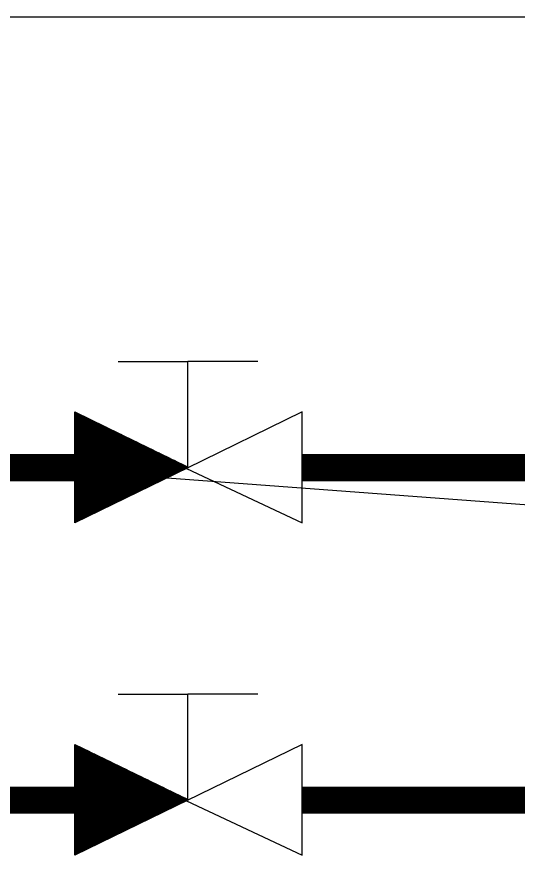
# Model space of a CAD drawing. Extents: x -22909.9 to -22897.8, y -4.7 to 4.1.
# Drawn here: x -22907.429 to -22907.1536, y -0.246 to 0.2145 of the extents above; entities that cross this region are included whole.
import ezdxf

# ---------------------------------------------------------------- set-up
doc = ezdxf.new("R2010")
doc.units = 0
doc.header["$MEASUREMENT"] = 0
doc.layers.get('0').update_dxf_attribs({"linetype": 'CONTINUOUS'})
for name, color, linetype in [('CALOR', 1, 'CONTINUOUS'), ('DESCARGA', 5, 'CONTINUOUS'), ('DIB-018', 6, 'CONTINUOUS'), ('DIB-065', 4, 'CONTINUOUS')]:
    doc.layers.add(name, color=color, linetype=linetype)

# ---------------------------------------------------------------- blocks, each defined once
blk = doc.blocks.new('*X16')
at = {"color": 0}
for p, q in [((7.39084, 3.56751), (7.42901, 3.60569)), ((7.39096, 3.56745), (7.42936, 3.60585)), ((7.39108, 3.5674), (7.4297, 3.60602)), ((7.3912, 3.56734), (7.43005, 3.60619)), ((7.39131, 3.56728), (7.43039, 3.60636)), ((7.39143, 3.56722), (7.43074, 3.60653)), ((7.39155, 3.56716), (7.43108, 3.60669)), ((7.39167, 3.56711), (7.43143, 3.60686)), ((7.39179, 3.56705), (7.43177, 3.60703)), ((7.39191, 3.56699), (7.43211, 3.6072)), ((7.39203, 3.56693), (7.43246, 3.60737)), ((7.39227, 3.56682), (7.43315, 3.6077)), ((7.3925, 3.5667), (7.43317, 3.60737)), ((7.39262, 3.56664), (7.43317, 3.60719)), ((7.39274, 3.56659), (7.43317, 3.60701)), ((7.39286, 3.56653), (7.43317, 3.60684)), ((7.39298, 3.56647), (7.43317, 3.60666)), ((7.3931, 3.56641), (7.43317, 3.60648)), ((7.39322, 3.56635), (7.43317, 3.60631)), ((7.39333, 3.5663), (7.43317, 3.60613)), ((7.39345, 3.56624), (7.43317, 3.60595)), ((7.39357, 3.56618), (7.43317, 3.60578)), ((7.39369, 3.56612), (7.43317, 3.6056)), ((7.38751, 3.56913), (7.41936, 3.60099)), ((7.38763, 3.56908), (7.41971, 3.60116)), ((7.38775, 3.56902), (7.42005, 3.60132)), ((7.38787, 3.56896), (7.4204, 3.60149)), ((7.38799, 3.5689), (7.42074, 3.60166)), ((7.3881, 3.56884), (7.42109, 3.60183)), ((7.38822, 3.56879), (7.42143, 3.60199)), ((7.38834, 3.56873), (7.42178, 3.60216)), ((7.38846, 3.56867), (7.42212, 3.60233)), ((7.38858, 3.56861), (7.42247, 3.6025)), ((7.3887, 3.56855), (7.42281, 3.60267)), ((7.38882, 3.5685), (7.42315, 3.60283)), ((7.38894, 3.56844), (7.4235, 3.603)), ((7.38906, 3.56838), (7.42384, 3.60317)), ((7.38917, 3.56832), (7.42419, 3.60334)), ((7.38929, 3.56826), (7.42453, 3.6035)), ((7.38941, 3.56821), (7.42488, 3.60367)), ((7.38953, 3.56815), (7.42522, 3.60384)), ((7.38965, 3.56809), (7.42557, 3.60401)), ((7.38977, 3.56803), (7.42591, 3.60418)), ((7.38989, 3.56798), (7.42626, 3.60434)), ((7.39001, 3.56792), (7.4266, 3.60451)), ((7.39013, 3.56786), (7.42695, 3.60468)), ((7.39024, 3.5678), (7.42729, 3.60485)), ((7.39036, 3.56774), (7.42763, 3.60502)), ((7.39048, 3.56769), (7.42798, 3.60518)), ((7.3906, 3.56763), (7.42832, 3.60535)), ((7.39072, 3.56757), (7.42867, 3.60552)), ((7.39381, 3.56606), (7.43317, 3.60542)), ((7.39393, 3.56601), (7.43317, 3.60525)), ((7.39405, 3.56595), (7.43317, 3.60507)), ((7.39417, 3.56589), (7.43317, 3.60489)), ((7.39429, 3.56583), (7.43317, 3.60472)), ((7.3944, 3.56578), (7.43317, 3.60454)), ((7.39452, 3.56572), (7.43317, 3.60436)), ((7.39464, 3.56566), (7.43317, 3.60419)), ((7.39476, 3.5656), (7.43317, 3.60401)), ((7.39488, 3.56554), (7.43317, 3.60383)), ((7.395, 3.56549), (7.43317, 3.60365)), ((7.39512, 3.56543), (7.43317, 3.60348)), ((7.39524, 3.56537), (7.43317, 3.6033)), ((7.39536, 3.56531), (7.43317, 3.60312)), ((7.39547, 3.56525), (7.43317, 3.60295)), ((7.39559, 3.5652), (7.43317, 3.60277)), ((7.39571, 3.56514), (7.43317, 3.60259)), ((7.39583, 3.56508), (7.43317, 3.60242)), ((7.39595, 3.56502), (7.43317, 3.60224)), ((7.39607, 3.56496), (7.43317, 3.60206)), ((7.39619, 3.56491), (7.43317, 3.60189)), ((7.39631, 3.56485), (7.43317, 3.60171)), ((7.39643, 3.56479), (7.43317, 3.60153)), ((7.39654, 3.56473), (7.43317, 3.60136)), ((7.39666, 3.56468), (7.43317, 3.60118)), ((7.39678, 3.56462), (7.43317, 3.601)), ((7.3843, 3.5707), (7.41006, 3.59646)), ((7.38442, 3.57064), (7.4104, 3.59662)), ((7.38454, 3.57058), (7.41075, 3.59679)), ((7.38466, 3.57052), (7.41109, 3.59696)), ((7.38478, 3.57046), (7.41144, 3.59713)), ((7.38489, 3.57041), (7.41178, 3.59729)), ((7.38501, 3.57035), (7.41213, 3.59746)), ((7.38513, 3.57029), (7.41247, 3.59763)), ((7.38525, 3.57023), (7.41282, 3.5978)), ((7.38537, 3.57018), (7.41316, 3.59797)), ((7.38549, 3.57012), (7.41351, 3.59813)), ((7.38561, 3.57006), (7.41385, 3.5983)), ((7.38573, 3.57), (7.41419, 3.59847)), ((7.38585, 3.56994), (7.41454, 3.59864)), ((7.38596, 3.56989), (7.41488, 3.59881)), ((7.38608, 3.56983), (7.41523, 3.59897)), ((7.3862, 3.56977), (7.41557, 3.59914)), ((7.38632, 3.56971), (7.41592, 3.59931)), ((7.38644, 3.56965), (7.41626, 3.59948)), ((7.38656, 3.5696), (7.41661, 3.59964)), ((7.38668, 3.56954), (7.41695, 3.59981)), ((7.3868, 3.56948), (7.4173, 3.59998)), ((7.38692, 3.56942), (7.41764, 3.60015)), ((7.38703, 3.56936), (7.41799, 3.60032)), ((7.38715, 3.56931), (7.41833, 3.60048)), ((7.38727, 3.56925), (7.41867, 3.60065)), ((7.38739, 3.56919), (7.41902, 3.60082)), ((7.3969, 3.56456), (7.43317, 3.60083)), ((7.39702, 3.5645), (7.43317, 3.60065)), ((7.39714, 3.56444), (7.43317, 3.60047)), ((7.39726, 3.56439), (7.43317, 3.6003)), ((7.39738, 3.56433), (7.43317, 3.60012)), ((7.3975, 3.56427), (7.43317, 3.59994)), ((7.39761, 3.56421), (7.43317, 3.59977)), ((7.39773, 3.56415), (7.43317, 3.59959)), ((7.39785, 3.5641), (7.43317, 3.59941)), ((7.39797, 3.56404), (7.43317, 3.59924)), ((7.39809, 3.56398), (7.43317, 3.59906)), ((7.39821, 3.56392), (7.43317, 3.59888)), ((7.39833, 3.56386), (7.43317, 3.5987)), ((7.39845, 3.56381), (7.43317, 3.59853)), ((7.39857, 3.56375), (7.43317, 3.59835)), ((7.39868, 3.56369), (7.43317, 3.59817)), ((7.3988, 3.56363), (7.43317, 3.598)), ((7.39892, 3.56358), (7.43317, 3.59782)), ((7.39904, 3.56352), (7.43317, 3.59764)), ((7.39916, 3.56346), (7.43317, 3.59747)), ((7.39928, 3.5634), (7.43317, 3.59729)), ((7.3994, 3.56334), (7.43317, 3.59711)), ((7.39952, 3.56329), (7.43317, 3.59694)), ((7.39964, 3.56323), (7.43317, 3.59676)), ((7.39975, 3.56317), (7.43317, 3.59658)), ((7.39987, 3.56311), (7.43317, 3.59641)), ((7.38097, 3.57232), (7.40041, 3.59176)), ((7.38109, 3.57226), (7.40075, 3.59192)), ((7.38121, 3.5722), (7.4011, 3.59209)), ((7.38133, 3.57214), (7.40144, 3.59226)), ((7.38145, 3.57209), (7.40179, 3.59243)), ((7.38157, 3.57203), (7.40213, 3.5926)), ((7.38168, 3.57197), (7.40248, 3.59276)), ((7.3818, 3.57191), (7.40282, 3.59293)), ((7.38192, 3.57185), (7.40317, 3.5931)), ((7.38204, 3.5718), (7.40351, 3.59327)), ((7.38216, 3.57174), (7.40386, 3.59343)), ((7.38228, 3.57168), (7.4042, 3.5936)), ((7.3824, 3.57162), (7.40455, 3.59377)), ((7.38252, 3.57156), (7.40489, 3.59394)), ((7.38264, 3.57151), (7.40523, 3.59411)), ((7.38275, 3.57145), (7.40558, 3.59427)), ((7.38287, 3.57139), (7.40592, 3.59444)), ((7.38299, 3.57133), (7.40627, 3.59461)), ((7.38311, 3.57128), (7.40661, 3.59478)), ((7.38323, 3.57122), (7.40696, 3.59495)), ((7.38335, 3.57116), (7.4073, 3.59511)), ((7.38347, 3.5711), (7.40765, 3.59528)), ((7.38359, 3.57104), (7.40799, 3.59545)), ((7.38371, 3.57099), (7.40834, 3.59562)), ((7.38382, 3.57093), (7.40868, 3.59578)), ((7.38394, 3.57087), (7.40903, 3.59595)), ((7.38406, 3.57081), (7.40937, 3.59612)), ((7.38418, 3.57075), (7.40971, 3.59629)), ((7.39999, 3.56305), (7.43317, 3.59623)), ((7.40011, 3.563), (7.43317, 3.59605)), ((7.40023, 3.56294), (7.43317, 3.59588)), ((7.40035, 3.56288), (7.43317, 3.5957)), ((7.40047, 3.56282), (7.43317, 3.59552)), ((7.40059, 3.56276), (7.43317, 3.59535)), ((7.40071, 3.56271), (7.43317, 3.59517)), ((7.40082, 3.56265), (7.43317, 3.59499)), ((7.40094, 3.56259), (7.43317, 3.59482)), ((7.40106, 3.56253), (7.43317, 3.59464)), ((7.40118, 3.56248), (7.43317, 3.59446)), ((7.4013, 3.56242), (7.43317, 3.59429)), ((7.40142, 3.56236), (7.43317, 3.59411)), ((7.40154, 3.5623), (7.43317, 3.59393)), ((7.40166, 3.56224), (7.43317, 3.59376)), ((7.40178, 3.56219), (7.43317, 3.59358)), ((7.40189, 3.56213), (7.43317, 3.5934)), ((7.40201, 3.56207), (7.43317, 3.59322)), ((7.40213, 3.56201), (7.43317, 3.59305)), ((7.40225, 3.56195), (7.43317, 3.59287)), ((7.40237, 3.5619), (7.43317, 3.59269)), ((7.40249, 3.56184), (7.43317, 3.59252)), ((7.40261, 3.56178), (7.43317, 3.59234)), ((7.40273, 3.56172), (7.43317, 3.59216)), ((7.40285, 3.56166), (7.43317, 3.59199)), ((7.40296, 3.56161), (7.43317, 3.59181)), ((7.37776, 3.57388), (7.39111, 3.58722)), ((7.37788, 3.57382), (7.39145, 3.58739)), ((7.378, 3.57377), (7.39179, 3.58756)), ((7.37812, 3.57371), (7.39214, 3.58773)), ((7.37824, 3.57365), (7.39248, 3.5879)), ((7.37836, 3.57359), (7.39283, 3.58806)), ((7.37848, 3.57353), (7.39317, 3.58823)), ((7.37859, 3.57348), (7.39352, 3.5884)), ((7.37871, 3.57342), (7.39386, 3.58857)), ((7.37883, 3.57336), (7.39421, 3.58874)), ((7.37895, 3.5733), (7.39455, 3.5889)), ((7.37907, 3.57324), (7.3949, 3.58907)), ((7.37919, 3.57319), (7.39524, 3.58924)), ((7.37931, 3.57313), (7.39559, 3.58941)), ((7.37943, 3.57307), (7.39593, 3.58957)), ((7.37954, 3.57301), (7.39627, 3.58974)), ((7.37966, 3.57295), (7.39662, 3.58991)), ((7.37978, 3.5729), (7.39696, 3.59008)), ((7.3799, 3.57284), (7.39731, 3.59025)), ((7.38002, 3.57278), (7.39765, 3.59041)), ((7.38014, 3.57272), (7.398, 3.59058)), ((7.38026, 3.57266), (7.39834, 3.59075)), ((7.38038, 3.57261), (7.39869, 3.59092)), ((7.3805, 3.57255), (7.39903, 3.59109)), ((7.38061, 3.57249), (7.39938, 3.59125)), ((7.38073, 3.57243), (7.39972, 3.59142)), ((7.38085, 3.57238), (7.40007, 3.59159)), ((7.40308, 3.56155), (7.43317, 3.59163)), ((7.4032, 3.56149), (7.43317, 3.59146)), ((7.40332, 3.56143), (7.43317, 3.59128)), ((7.40344, 3.56137), (7.43317, 3.5911)), ((7.40356, 3.56132), (7.43317, 3.59093)), ((7.40368, 3.56126), (7.43317, 3.59075)), ((7.4038, 3.5612), (7.43317, 3.59057)), ((7.40392, 3.56114), (7.43317, 3.5904)), ((7.40403, 3.56109), (7.43317, 3.59022)), ((7.40415, 3.56103), (7.43317, 3.59004)), ((7.40427, 3.56097), (7.43317, 3.58987)), ((7.40439, 3.56091), (7.43317, 3.58969)), ((7.40451, 3.56085), (7.43317, 3.58951)), ((7.40463, 3.5608), (7.43317, 3.58934)), ((7.40475, 3.56074), (7.43317, 3.58916)), ((7.40487, 3.56068), (7.43317, 3.58898)), ((7.40499, 3.56062), (7.43317, 3.58881)), ((7.4051, 3.56056), (7.43317, 3.58863)), ((7.40522, 3.56051), (7.43317, 3.58845)), ((7.40534, 3.56045), (7.43317, 3.58828)), ((7.40546, 3.56039), (7.43317, 3.5881)), ((7.40558, 3.56033), (7.43317, 3.58792)), ((7.4057, 3.56027), (7.43317, 3.58774)), ((7.40582, 3.56022), (7.43317, 3.58757)), ((7.40594, 3.56016), (7.43317, 3.58739)), ((7.40606, 3.5601), (7.43317, 3.58721)), ((7.37443, 3.5755), (7.38146, 3.58253)), ((7.37455, 3.57544), (7.3818, 3.58269)), ((7.37467, 3.57539), (7.38215, 3.58286)), ((7.37479, 3.57533), (7.38249, 3.58303)), ((7.37491, 3.57527), (7.38284, 3.5832)), ((7.37503, 3.57521), (7.38318, 3.58336)), ((7.37515, 3.57515), (7.38352, 3.58353)), ((7.37527, 3.5751), (7.38387, 3.5837)), ((7.37538, 3.57504), (7.38421, 3.58387)), ((7.3755, 3.57498), (7.38456, 3.58404)), ((7.37562, 3.57492), (7.3849, 3.5842)), ((7.37574, 3.57487), (7.38525, 3.58437)), ((7.37586, 3.57481), (7.38559, 3.58454)), ((7.37598, 3.57475), (7.38594, 3.58471)), ((7.3761, 3.57469), (7.38628, 3.58488)), ((7.37622, 3.57463), (7.38663, 3.58504)), ((7.37634, 3.57458), (7.38697, 3.58521)), ((7.37645, 3.57452), (7.38731, 3.58538)), ((7.37657, 3.57446), (7.38766, 3.58555)), ((7.37669, 3.5744), (7.388, 3.58571)), ((7.37681, 3.57434), (7.38835, 3.58588)), ((7.37693, 3.57429), (7.38869, 3.58605)), ((7.37705, 3.57423), (7.38904, 3.58622)), ((7.37717, 3.57417), (7.38938, 3.58639)), ((7.37729, 3.57411), (7.38973, 3.58655)), ((7.37741, 3.57405), (7.39007, 3.58672)), ((7.37752, 3.574), (7.39042, 3.58689)), ((7.37764, 3.57394), (7.39076, 3.58706)), ((7.40617, 3.56004), (7.43317, 3.58704)), ((7.40629, 3.55999), (7.43317, 3.58686)), ((7.40641, 3.55993), (7.43317, 3.58668)), ((7.40653, 3.55987), (7.43317, 3.58651)), ((7.40665, 3.55981), (7.43317, 3.58633)), ((7.40677, 3.55975), (7.43317, 3.58615)), ((7.40689, 3.5597), (7.43317, 3.58598)), ((7.40701, 3.55964), (7.43317, 3.5858)), ((7.40712, 3.55958), (7.43317, 3.58562)), ((7.40724, 3.55952), (7.43317, 3.58545)), ((7.40736, 3.55946), (7.43317, 3.58527)), ((7.40748, 3.55941), (7.43317, 3.58509)), ((7.4076, 3.55935), (7.43317, 3.58492)), ((7.40772, 3.55929), (7.43317, 3.58474)), ((7.40784, 3.55923), (7.43317, 3.58456)), ((7.40796, 3.55917), (7.43317, 3.58439)), ((7.40808, 3.55912), (7.43317, 3.58421)), ((7.40819, 3.55906), (7.43317, 3.58403)), ((7.40831, 3.559), (7.43317, 3.58386)), ((7.40843, 3.55894), (7.43317, 3.58368)), ((7.40855, 3.55889), (7.43317, 3.5835)), ((7.40867, 3.55883), (7.43317, 3.58333)), ((7.40879, 3.55877), (7.43317, 3.58315)), ((7.40891, 3.55871), (7.43317, 3.58297)), ((7.40903, 3.55865), (7.43317, 3.5828)), ((7.40915, 3.5586), (7.43317, 3.58262)), ((7.37122, 3.57707), (7.37215, 3.57799)), ((7.37134, 3.57701), (7.3725, 3.57816)), ((7.37146, 3.57695), (7.37284, 3.57833)), ((7.37158, 3.57689), (7.37319, 3.5785)), ((7.3717, 3.57683), (7.37353, 3.57867)), ((7.37182, 3.57678), (7.37388, 3.57883)), ((7.37194, 3.57672), (7.37422, 3.579)), ((7.37206, 3.57666), (7.37456, 3.57917)), ((7.37217, 3.5766), (7.37491, 3.57934)), ((7.37229, 3.57654), (7.37525, 3.5795)), ((7.37241, 3.57649), (7.3756, 3.57967)), ((7.37253, 3.57643), (7.37594, 3.57984)), ((7.37265, 3.57637), (7.37629, 3.58001)), ((7.37277, 3.57631), (7.37663, 3.58018)), ((7.37289, 3.57625), (7.37698, 3.58034)), ((7.37301, 3.5762), (7.37732, 3.58051)), ((7.37313, 3.57614), (7.37767, 3.58068)), ((7.37324, 3.57608), (7.37801, 3.58085)), ((7.37336, 3.57602), (7.37836, 3.58101)), ((7.37348, 3.57597), (7.3787, 3.58118)), ((7.3736, 3.57591), (7.37904, 3.58135)), ((7.37372, 3.57585), (7.37939, 3.58152)), ((7.37384, 3.57579), (7.37973, 3.58169)), ((7.37396, 3.57573), (7.38008, 3.58185)), ((7.37408, 3.57568), (7.38042, 3.58202)), ((7.3742, 3.57562), (7.38077, 3.58219)), ((7.37431, 3.57556), (7.38111, 3.58236)), ((7.40926, 3.55854), (7.43317, 3.58244)), ((7.40938, 3.55848), (7.43317, 3.58226)), ((7.4095, 3.55842), (7.43317, 3.58209)), ((7.40962, 3.55836), (7.43317, 3.58191)), ((7.40974, 3.55831), (7.43317, 3.58173)), ((7.40986, 3.55825), (7.43317, 3.58156)), ((7.40998, 3.55819), (7.43317, 3.58138)), ((7.4101, 3.55813), (7.43317, 3.5812)), ((7.41022, 3.55807), (7.43317, 3.58103)), ((7.41033, 3.55802), (7.43317, 3.58085)), ((7.41045, 3.55796), (7.43317, 3.58067)), ((7.41057, 3.5579), (7.43317, 3.5805)), ((7.41069, 3.55784), (7.43317, 3.58032)), ((7.41081, 3.55779), (7.43317, 3.58014)), ((7.41093, 3.55773), (7.43317, 3.57997)), ((7.41105, 3.55767), (7.43317, 3.57979)), ((7.41117, 3.55761), (7.43317, 3.57961)), ((7.41129, 3.55755), (7.43317, 3.57944)), ((7.4114, 3.5575), (7.43317, 3.57926)), ((7.41152, 3.55744), (7.43317, 3.57908)), ((7.41164, 3.55738), (7.43317, 3.57891)), ((7.41176, 3.55732), (7.43317, 3.57873)), ((7.41188, 3.55726), (7.43317, 3.57855)), ((7.412, 3.55721), (7.43317, 3.57838)), ((7.41212, 3.55715), (7.43317, 3.5782)), ((7.41224, 3.55709), (7.43317, 3.57802)), ((7.37099, 3.57718), (7.37146, 3.57766)), ((7.3711, 3.57712), (7.37181, 3.57783)), ((7.41236, 3.55703), (7.43317, 3.57785)), ((7.41247, 3.55697), (7.43317, 3.57767)), ((7.41259, 3.55692), (7.43317, 3.57749)), ((7.41271, 3.55686), (7.43317, 3.57731)), ((7.41283, 3.5568), (7.43317, 3.57714)), ((7.41295, 3.55674), (7.43317, 3.57696)), ((7.41307, 3.55669), (7.43317, 3.57678)), ((7.41319, 3.55663), (7.43317, 3.57661)), ((7.41331, 3.55657), (7.43317, 3.57643)), ((7.41343, 3.55651), (7.43317, 3.57625)), ((7.41354, 3.55645), (7.43317, 3.57608)), ((7.41366, 3.5564), (7.43317, 3.5759)), ((7.41378, 3.55634), (7.43317, 3.57572)), ((7.4139, 3.55628), (7.43317, 3.57555)), ((7.41402, 3.55622), (7.43317, 3.57537)), ((7.41414, 3.55616), (7.43317, 3.57519)), ((7.41426, 3.55611), (7.43317, 3.57502)), ((7.41438, 3.55605), (7.43317, 3.57484)), ((7.4145, 3.55599), (7.43317, 3.57466)), ((7.41461, 3.55593), (7.43317, 3.57449)), ((7.41473, 3.55587), (7.43317, 3.57431)), ((7.41485, 3.55582), (7.43317, 3.57413)), ((7.41497, 3.55576), (7.43317, 3.57396)), ((7.41509, 3.5557), (7.43317, 3.57378)), ((7.41521, 3.55564), (7.43317, 3.5736)), ((7.41533, 3.55559), (7.43317, 3.57343)), ((7.41545, 3.55553), (7.43317, 3.57325)), ((7.41557, 3.55547), (7.43317, 3.57307)), ((7.41568, 3.55541), (7.43317, 3.5729)), ((7.4158, 3.55535), (7.43317, 3.57272)), ((7.41592, 3.5553), (7.43317, 3.57254)), ((7.41604, 3.55524), (7.43317, 3.57237)), ((7.41616, 3.55518), (7.43317, 3.57219)), ((7.41628, 3.55512), (7.43317, 3.57201)), ((7.4164, 3.55506), (7.43317, 3.57183)), ((7.41652, 3.55501), (7.43317, 3.57166)), ((7.41664, 3.55495), (7.43317, 3.57148)), ((7.41675, 3.55489), (7.43317, 3.5713)), ((7.41687, 3.55483), (7.43317, 3.57113)), ((7.41699, 3.55477), (7.43317, 3.57095)), ((7.41711, 3.55472), (7.43317, 3.57077)), ((7.41723, 3.55466), (7.43317, 3.5706)), ((7.41735, 3.5546), (7.43317, 3.57042)), ((7.41747, 3.55454), (7.43317, 3.57024)), ((7.41759, 3.55449), (7.43317, 3.57007)), ((7.41771, 3.55443), (7.43317, 3.56989)), ((7.41782, 3.55437), (7.43317, 3.56971)), ((7.41794, 3.55431), (7.43317, 3.56954)), ((7.41806, 3.55425), (7.43317, 3.56936)), ((7.41818, 3.5542), (7.43317, 3.56918)), ((7.4183, 3.55414), (7.43317, 3.56901)), ((7.41842, 3.55408), (7.43317, 3.56883)), ((7.41854, 3.55402), (7.43317, 3.56865)), ((7.41866, 3.55396), (7.43317, 3.56848)), ((7.41878, 3.55391), (7.43317, 3.5683)), ((7.41889, 3.55385), (7.43317, 3.56812)), ((7.41901, 3.55379), (7.43317, 3.56795)), ((7.41913, 3.55373), (7.43317, 3.56777)), ((7.41925, 3.55367), (7.43317, 3.56759)), ((7.41937, 3.55362), (7.43317, 3.56742)), ((7.41949, 3.55356), (7.43317, 3.56724)), ((7.41961, 3.5535), (7.43317, 3.56706)), ((7.41973, 3.55344), (7.43317, 3.56689)), ((7.41985, 3.55339), (7.43317, 3.56671)), ((7.41996, 3.55333), (7.43317, 3.56653)), ((7.42008, 3.55327), (7.43317, 3.56635)), ((7.4202, 3.55321), (7.43317, 3.56618)), ((7.42032, 3.55315), (7.43317, 3.566)), ((7.42044, 3.5531), (7.43317, 3.56582)), ((7.42056, 3.55304), (7.43317, 3.56565)), ((7.42068, 3.55298), (7.43317, 3.56547)), ((7.4208, 3.55292), (7.43317, 3.56529)), ((7.42091, 3.55286), (7.43317, 3.56512)), ((7.42103, 3.55281), (7.43317, 3.56494)), ((7.42115, 3.55275), (7.43317, 3.56476)), ((7.42127, 3.55269), (7.43317, 3.56459)), ((7.42139, 3.55263), (7.43317, 3.56441)), ((7.42151, 3.55257), (7.43317, 3.56423)), ((7.42163, 3.55252), (7.43317, 3.56406)), ((7.42175, 3.55246), (7.43317, 3.56388)), ((7.42187, 3.5524), (7.43317, 3.5637)), ((7.42198, 3.55234), (7.43317, 3.56353)), ((7.4221, 3.55229), (7.43317, 3.56335)), ((7.42222, 3.55223), (7.43317, 3.56317)), ((7.42234, 3.55217), (7.43317, 3.563)), ((7.42246, 3.55211), (7.43317, 3.56282)), ((7.42258, 3.55205), (7.43317, 3.56264)), ((7.4227, 3.552), (7.43317, 3.56247)), ((7.42282, 3.55194), (7.43317, 3.56229)), ((7.42294, 3.55188), (7.43317, 3.56211)), ((7.42305, 3.55182), (7.43317, 3.56194)), ((7.42317, 3.55176), (7.43317, 3.56176)), ((7.42329, 3.55171), (7.43317, 3.56158)), ((7.42341, 3.55165), (7.43317, 3.56141)), ((7.42353, 3.55159), (7.43317, 3.56123)), ((7.42365, 3.55153), (7.43317, 3.56105)), ((7.42377, 3.55147), (7.43317, 3.56087)), ((7.42389, 3.55142), (7.43317, 3.5607)), ((7.42401, 3.55136), (7.43317, 3.56052)), ((7.42412, 3.5513), (7.43317, 3.56034)), ((7.42424, 3.55124), (7.43317, 3.56017)), ((7.42436, 3.55119), (7.43317, 3.55999)), ((7.42448, 3.55113), (7.43317, 3.55981)), ((7.4246, 3.55107), (7.43317, 3.55964)), ((7.42472, 3.55101), (7.43317, 3.55946)), ((7.42484, 3.55095), (7.43317, 3.55928)), ((7.42496, 3.5509), (7.43317, 3.55911)), ((7.42508, 3.55084), (7.43317, 3.55893)), ((7.42519, 3.55078), (7.43317, 3.55875)), ((7.42531, 3.55072), (7.43317, 3.55858)), ((7.42543, 3.55066), (7.43317, 3.5584)), ((7.42555, 3.55061), (7.43317, 3.55822)), ((7.42567, 3.55055), (7.43317, 3.55805)), ((7.42579, 3.55049), (7.43317, 3.55787)), ((7.42591, 3.55043), (7.43317, 3.55769)), ((7.42603, 3.55037), (7.43317, 3.55752)), ((7.42615, 3.55032), (7.43317, 3.55734)), ((7.42626, 3.55026), (7.43317, 3.55716)), ((7.42638, 3.5502), (7.43317, 3.55699)), ((7.4265, 3.55014), (7.43317, 3.55681)), ((7.42662, 3.55008), (7.43317, 3.55663)), ((7.42674, 3.55003), (7.43317, 3.55646)), ((7.42686, 3.54997), (7.43317, 3.55628)), ((7.42698, 3.54991), (7.43317, 3.5561)), ((7.4271, 3.54985), (7.43317, 3.55592)), ((7.42722, 3.5498), (7.43317, 3.55575)), ((7.42733, 3.54974), (7.43317, 3.55557)), ((7.42745, 3.54968), (7.43317, 3.55539)), ((7.42757, 3.54962), (7.43317, 3.55522)), ((7.42769, 3.54956), (7.43317, 3.55504)), ((7.42781, 3.54951), (7.43317, 3.55486)), ((7.42793, 3.54945), (7.43317, 3.55469)), ((7.42805, 3.54939), (7.43317, 3.55451)), ((7.42817, 3.54933), (7.43317, 3.55433)), ((7.42829, 3.54927), (7.43317, 3.55416)), ((7.4284, 3.54922), (7.43317, 3.55398)), ((7.42852, 3.54916), (7.43317, 3.5538)), ((7.42864, 3.5491), (7.43317, 3.55363)), ((7.42876, 3.54904), (7.43317, 3.55345)), ((7.42888, 3.54898), (7.43317, 3.55327)), ((7.429, 3.54893), (7.43317, 3.5531)), ((7.42912, 3.54887), (7.43317, 3.55292)), ((7.42924, 3.54881), (7.43317, 3.55274)), ((7.42936, 3.54875), (7.43317, 3.55257)), ((7.42947, 3.5487), (7.43317, 3.55239)), ((7.42959, 3.54864), (7.43317, 3.55221)), ((7.42971, 3.54858), (7.43317, 3.55204)), ((7.42983, 3.54852), (7.43317, 3.55186)), ((7.42995, 3.54846), (7.43317, 3.55168)), ((7.43007, 3.54841), (7.43317, 3.55151)), ((7.43019, 3.54835), (7.43317, 3.55133)), ((7.43031, 3.54829), (7.43317, 3.55115)), ((7.43043, 3.54823), (7.43317, 3.55098)), ((7.43054, 3.54817), (7.43317, 3.5508)), ((7.43066, 3.54812), (7.43317, 3.55062)), ((7.43078, 3.54806), (7.43317, 3.55044)), ((7.4309, 3.548), (7.43317, 3.55027)), ((7.43102, 3.54794), (7.43317, 3.55009)), ((7.43114, 3.54788), (7.43317, 3.54991)), ((7.43126, 3.54783), (7.43317, 3.54974)), ((7.43138, 3.54777), (7.43317, 3.54956)), ((7.4315, 3.54771), (7.43317, 3.54938)), ((7.43161, 3.54765), (7.43317, 3.54921)), ((7.43173, 3.5476), (7.43317, 3.54903)), ((7.43185, 3.54754), (7.43317, 3.54885)), ((7.43197, 3.54748), (7.43317, 3.54868)), ((7.43209, 3.54742), (7.43317, 3.5485)), ((7.43221, 3.54736), (7.43317, 3.54832)), ((7.43233, 3.54731), (7.43317, 3.54815)), ((7.43245, 3.54725), (7.43317, 3.54797)), ((7.43257, 3.54719), (7.43317, 3.54779)), ((7.43268, 3.54713), (7.43317, 3.54762)), ((7.4328, 3.54707), (7.43317, 3.54744)), ((7.43292, 3.54702), (7.43317, 3.54726))]:
    blk.add_line(p, q, dxfattribs=at)

msp = doc.modelspace()

# ---------------------------------------------------------------- linework, layer by layer
at = {"layer": 'CALOR'}
for p, q in [((-22907.37332, 0.02511), (-22907.33495, 0.02511)), ((-22907.29659, 0.02511), (-22907.33495, 0.02511)), ((-22907.33495, -0.0331), (-22907.33495, 0.02511)), ((-22907.39706, -0.00253), (-22907.33462, -0.03294)), ((-22907.39706, -0.06335), (-22907.39706, -0.00253)), ((-22907.27219, -0.00253), (-22907.33584, -0.03353)), ((-22907.27219, -0.06335), (-22907.27219, -0.00253)), ((-22907.33462, -0.03294), (-22907.39706, -0.06335)), ((-22907.33584, -0.03353), (-22907.27219, -0.06335))]:
    msp.add_line(p, q, dxfattribs=at)
at = {"layer": 'CALOR', "const_width": 0.015}
for points in [[(-22907.57584, -0.0331), (-22907.39706, -0.0331)], [(-22907.27219, -0.0331), (-22906.85752, -0.0331)]]:
    msp.add_lwpolyline(points, dxfattribs=at)
at = {"layer": 'DESCARGA'}
for p, q in [((-22907.37332, -0.1575), (-22907.33495, -0.1575)), ((-22907.33495, -0.21571), (-22907.33495, -0.1575)), ((-22907.29659, -0.1575), (-22907.33495, -0.1575)), ((-22907.39706, -0.24595), (-22907.39706, -0.18514)), ((-22907.39706, -0.18514), (-22907.33462, -0.21555)), ((-22907.27219, -0.18514), (-22907.33584, -0.21614)), ((-22907.27219, -0.24595), (-22907.27219, -0.18514)), ((-22907.33462, -0.21555), (-22907.39706, -0.24595)), ((-22907.33584, -0.21614), (-22907.27219, -0.24595))]:
    msp.add_line(p, q, dxfattribs=at)
at = {"layer": 'DESCARGA', "const_width": 0.015}
for points in [[(-22907.39706, -0.21571), (-22907.54206, -0.21571)], [(-22907.33495, -0.21571), (-22907.33495, -0.21571)], [(-22907.04272, -0.21571), (-22907.27219, -0.21571)]]:
    msp.add_lwpolyline(points, dxfattribs=at)
at = {"layer": 'DIB-018'}
msp.add_line((-22907.879, 0.21452), (-22900.54231, 0.21452), dxfattribs=at)
at = {"layer": 'DIB-065'}
msp.add_line((-22907.72414, -0.01048), (-22906.51831, -0.10048), dxfattribs=at)

# ---------------------------------------------------------------- block references
at = {"layer": 'CALOR', "xscale": -1}
msp.add_blockref('*X16', (-22899.96389, -3.61024), dxfattribs=at)
at = {"layer": 'DESCARGA', "xscale": -1}
msp.add_blockref('*X16', (-22899.96389, -3.79285), dxfattribs=at)

doc.saveas('drawing.dxf')
